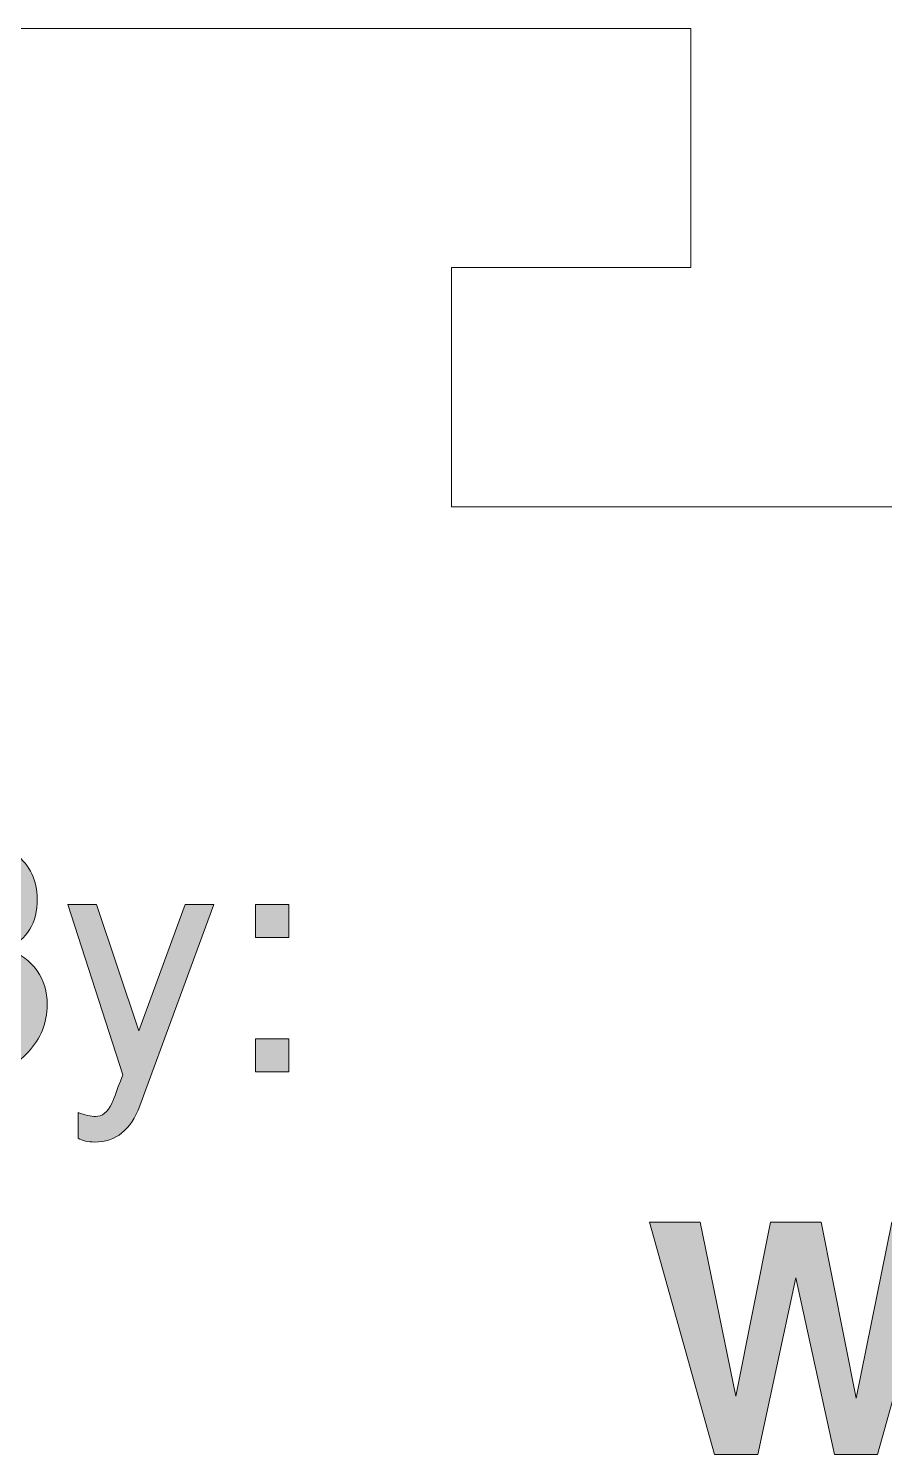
# Model space of a CAD drawing. Header units: inches. Extents: x 0.25 to 7.95, y -7.13 to -0.25.
# Drawn here: x 6.293 to 6.74, y -3.714 to -2.969 of the extents above; entities that cross this region are included whole.
import ezdxf

# ---------------------------------------------------------------- set-up
doc = ezdxf.new("R2010")
doc.units = ezdxf.units.IN
doc.header["$MEASUREMENT"] = 0
doc.layers.add('Layer 1', color=7, linetype='Continuous')

# ---------------------------------------------------------------- blocks, each defined once
blk = doc.blocks.new('block 70')
at = {"layer": 'Layer 1', "true_color": 0xed1f24}
h = blk.add_hatch(color=240, dxfattribs=at)
h.dxf.hatch_style = 2
edge = h.paths.add_edge_path()
edge.add_spline(control_points=[(6.30239, -3.47896), (6.30239, -3.48829), (6.29905, -3.49652), (6.29239, -3.50363), (6.28617, -3.51052), (6.27933, -3.51396), (6.27188, -3.51396), (6.27188, -3.51396), (6.21172, -3.51396), (6.21172, -3.51396), (6.21172, -3.51396), (6.21172, -3.39246), (6.21172, -3.39246), (6.21172, -3.39246), (6.26638, -3.39246), (6.26638, -3.39246), (6.27317, -3.39246), (6.27966, -3.39497), (6.28589, -3.39996), (6.29344, -3.40607), (6.29722, -3.41396), (6.29722, -3.42363), (6.29722, -3.43608), (6.292, -3.44469), (6.28156, -3.44946), (6.29544, -3.45513), (6.30239, -3.46497), (6.30239, -3.47896)], knot_values=[0, 0, 0, 0, 1, 1, 1, 2, 2, 2, 3, 3, 3, 4, 4, 4, 5, 5, 5, 6, 6, 6, 7, 7, 7, 8, 8, 8, 9, 9, 9, 9], degree=3, periodic=1)
edge = h.paths.add_edge_path()
edge.add_spline(control_points=[(6.28156, -3.42663), (6.28156, -3.41996), (6.27867, -3.41474), (6.27289, -3.41096), (6.26811, -3.40786), (6.26239, -3.4063), (6.25572, -3.4063), (6.25572, -3.4063), (6.22739, -3.4063), (6.22739, -3.4063), (6.22739, -3.4063), (6.22739, -3.44463), (6.22739, -3.44463), (6.22739, -3.44463), (6.26239, -3.44463), (6.26239, -3.44463), (6.26727, -3.44463), (6.27155, -3.44313), (6.27522, -3.44013), (6.27944, -3.43669), (6.28156, -3.43219), (6.28156, -3.42663)], knot_values=[0, 0, 0, 0, 1, 1, 1, 2, 2, 2, 3, 3, 3, 4, 4, 4, 5, 5, 5, 6, 6, 6, 7, 7, 7, 7], degree=3, periodic=1)
edge = h.paths.add_edge_path()
edge.add_spline(control_points=[(6.28722, -3.47896), (6.28722, -3.4653), (6.27889, -3.45846), (6.26222, -3.45846), (6.26222, -3.45846), (6.22739, -3.45846), (6.22739, -3.45846), (6.22739, -3.45846), (6.22739, -3.50013), (6.22739, -3.50013), (6.22739, -3.50013), (6.26822, -3.50013), (6.26822, -3.50013), (6.27355, -3.50013), (6.27806, -3.49807), (6.28172, -3.49396), (6.28539, -3.48985), (6.28722, -3.48486), (6.28722, -3.47896)], knot_values=[0, 0, 0, 0, 1, 1, 1, 2, 2, 2, 3, 3, 3, 4, 4, 4, 5, 5, 5, 6, 6, 6, 6], degree=3, periodic=1)
h = blk.add_hatch(color=240, dxfattribs=at)
h.dxf.hatch_style = 2
edge = h.paths.add_edge_path()
edge.add_spline(control_points=[(6.38955, -3.42647), (6.38955, -3.42647), (6.35088, -3.53163), (6.35088, -3.53163), (6.34622, -3.5443), (6.33833, -3.55063), (6.32722, -3.55063), (6.32377, -3.55063), (6.32089, -3.54995), (6.31856, -3.54861), (6.31856, -3.54861), (6.31856, -3.53513), (6.31856, -3.53513), (6.32211, -3.53657), (6.32516, -3.5373), (6.32772, -3.5373), (6.33105, -3.5373), (6.33389, -3.53501), (6.33622, -3.53045), (6.33655, -3.52989), (6.33844, -3.52489), (6.34189, -3.51543), (6.34189, -3.51543), (6.31322, -3.42647), (6.31322, -3.42647), (6.31322, -3.42647), (6.3281, -3.42647), (6.3281, -3.42647), (6.3281, -3.42647), (6.35032, -3.49259), (6.35032, -3.49259), (6.35032, -3.49259), (6.37463, -3.42647), (6.37463, -3.42647), (6.37463, -3.42647), (6.38955, -3.42647), (6.38955, -3.42647)], knot_values=[0, 0, 0, 0, 1, 1, 1, 2, 2, 2, 3, 3, 3, 4, 4, 4, 5, 5, 5, 6, 6, 6, 7, 7, 7, 8, 8, 8, 9, 9, 9, 10, 10, 10, 11, 11, 11, 12, 12, 12, 12], degree=3, periodic=1)
h = blk.add_hatch(color=240, dxfattribs=at)
h.dxf.hatch_style = 2
h.paths.add_polyline_path([(6.42872, -3.4438), (6.41138, -3.4438), (6.41138, -3.42647), (6.42872, -3.42647)])
h.paths.add_polyline_path([(6.42872, -3.51396), (6.41138, -3.51396), (6.41138, -3.49663), (6.42872, -3.49663)])
at = {"layer": 'Layer 1', "lineweight": 0}
for points in [[(6.42872, -3.4438), (6.41138, -3.4438), (6.41138, -3.42647), (6.42872, -3.42647), (6.42872, -3.4438)], [(6.42872, -3.51396), (6.41138, -3.51396), (6.41138, -3.49663), (6.42872, -3.49663), (6.42872, -3.51396)]]:
    blk.add_lwpolyline(points, dxfattribs=at)
for points, knots in [([(6.30239, -3.47896), (6.30239, -3.48829), (6.29905, -3.49652), (6.29239, -3.50363), (6.28617, -3.51052), (6.27933, -3.51396), (6.27188, -3.51396), (6.27188, -3.51396), (6.21172, -3.51396), (6.21172, -3.51396), (6.21172, -3.51396), (6.21172, -3.39246), (6.21172, -3.39246), (6.21172, -3.39246), (6.26638, -3.39246), (6.26638, -3.39246), (6.27317, -3.39246), (6.27966, -3.39497), (6.28589, -3.39996), (6.29344, -3.40607), (6.29722, -3.41396), (6.29722, -3.42363), (6.29722, -3.43608), (6.292, -3.44469), (6.28156, -3.44946), (6.29544, -3.45513), (6.30239, -3.46497), (6.30239, -3.47896)], [0, 0, 0, 0, 1, 1, 1, 2, 2, 2, 3, 3, 3, 4, 4, 4, 5, 5, 5, 6, 6, 6, 7, 7, 7, 8, 8, 8, 9, 9, 9, 9]), ([(6.38955, -3.42647), (6.38955, -3.42647), (6.35088, -3.53163), (6.35088, -3.53163), (6.34622, -3.5443), (6.33833, -3.55063), (6.32722, -3.55063), (6.32377, -3.55063), (6.32089, -3.54995), (6.31856, -3.54861), (6.31856, -3.54861), (6.31856, -3.53513), (6.31856, -3.53513), (6.32211, -3.53657), (6.32516, -3.5373), (6.32772, -3.5373), (6.33105, -3.5373), (6.33389, -3.53501), (6.33622, -3.53045), (6.33655, -3.52989), (6.33844, -3.52489), (6.34189, -3.51543), (6.34189, -3.51543), (6.31322, -3.42647), (6.31322, -3.42647), (6.31322, -3.42647), (6.3281, -3.42647), (6.3281, -3.42647), (6.3281, -3.42647), (6.35032, -3.49259), (6.35032, -3.49259), (6.35032, -3.49259), (6.37463, -3.42647), (6.37463, -3.42647), (6.37463, -3.42647), (6.38955, -3.42647), (6.38955, -3.42647)], [0, 0, 0, 0, 1, 1, 1, 2, 2, 2, 3, 3, 3, 4, 4, 4, 5, 5, 5, 6, 6, 6, 7, 7, 7, 8, 8, 8, 9, 9, 9, 10, 10, 10, 11, 11, 11, 12, 12, 12, 12])]:
    blk.add_open_spline(points, degree=3, knots=knots, dxfattribs=at)
blk = doc.blocks.new('block 71')
at = {"layer": 'Layer 1', "true_color": 0xed1f24}
h = blk.add_hatch(color=240, dxfattribs=at)
h.dxf.hatch_style = 2
h.paths.add_polyline_path([(6.77048, -3.59246), (6.73648, -3.71396), (6.71398, -3.71396), (6.69387, -3.62156), (6.6739, -3.71396), (6.65136, -3.71396), (6.61731, -3.59246), (6.64381, -3.59246), (6.66248, -3.68346), (6.68065, -3.59246), (6.70715, -3.59246), (6.72531, -3.68446), (6.74398, -3.59246)])
at = {"layer": 'Layer 1', "lineweight": 0}
blk.add_lwpolyline([(6.77048, -3.59246), (6.73648, -3.71396), (6.71398, -3.71396), (6.69387, -3.62156), (6.6739, -3.71396), (6.65136, -3.71396), (6.61731, -3.59246), (6.64381, -3.59246), (6.66248, -3.68346), (6.68065, -3.59246), (6.70715, -3.59246), (6.72531, -3.68446), (6.74398, -3.59246), (6.77048, -3.59246)], dxfattribs=at)
blk = doc.blocks.new('block 69')
at = {"layer": 'Layer 1'}
for name in ['block 70', 'block 71']:
    blk.add_blockref(name, (0, 0), dxfattribs=at)
blk = doc.blocks.new('block 74')
at = {"layer": 'Layer 1', "color": 7, "lineweight": 5, "true_color": 0xffffff}
for points in [[(5.93568, -2.96855), (6.63888, -2.96855)], [(6.63888, -2.96855), (6.63888, -3.09355)], [(6.63888, -3.09355), (6.51388, -3.09355)], [(6.51388, -3.09355), (6.51388, -3.21855)], [(6.51388, -3.21855), (6.96647, -3.21855)]]:
    blk.add_lwpolyline(points, dxfattribs=at)

msp = doc.modelspace()

# ---------------------------------------------------------------- block references
at = {"layer": 'Layer 1'}
for name in ['block 74', 'block 69']:
    msp.add_blockref(name, (0, 0), dxfattribs=at)

doc.saveas('drawing.dxf')
